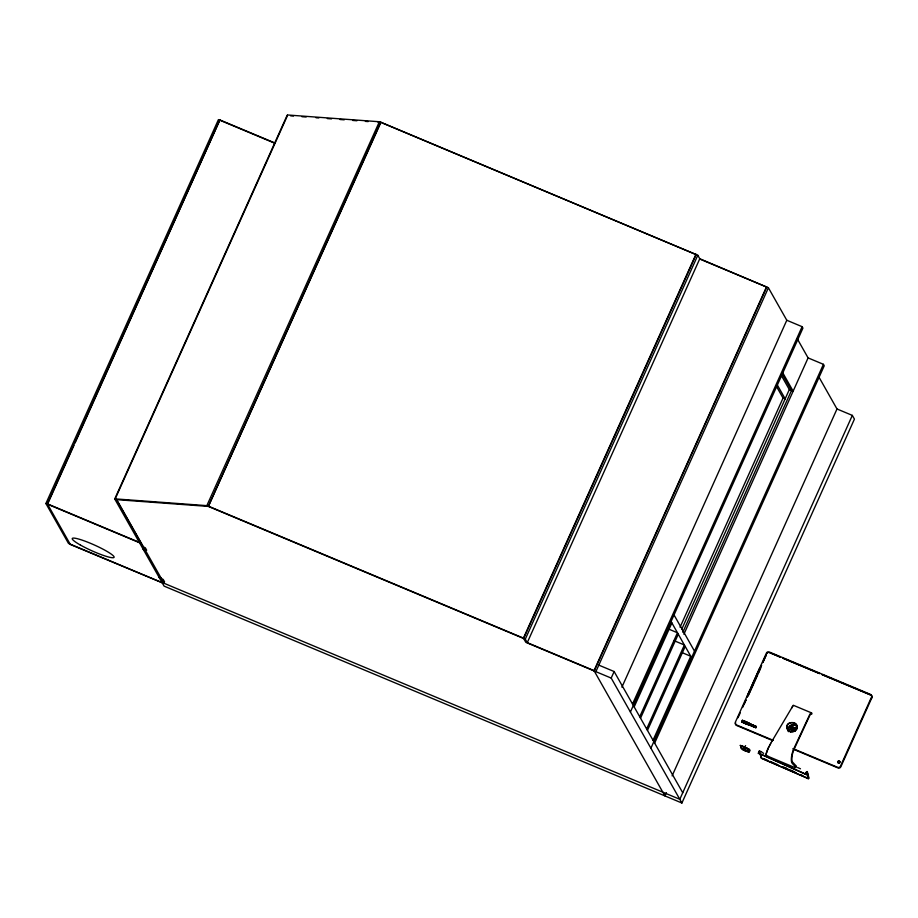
<?xml version="1.0" encoding="UTF-8"?>
<svg xmlns="http://www.w3.org/2000/svg" width="918" height="918" viewBox="0 0 918 918"><rect width="100%" height="100%" fill="white"/><g stroke="black" fill="none" stroke-linecap="round" stroke-linejoin="round"><path stroke-width="1.38" d="M786.898 727.664C786.565 722.856 793.611 720.664 796.342 724.463M765.75 754.665L767.666 749.295M766.3 753.552L768.148 748.354M759.175 751.842L759.163 751.681M806.222 773.874L806.153 774.528L807.45 771.545M806.555 771.636L805.327 773.966L805.866 773.346M747.401 751.498C754.412 750.086 741.124 745.542 740.149 745.416A43.1 7.849 -67.3 0 1 741.021 746.827L743.029 749.581L746.036 751.188L748.904 752.049L750.098 750.637A43.1 7.849 -67.3 0 0 749.226 749.214L740.493 745.496L741.274 746.655M758.452 752.668L758.245 753.552M839.947 762.227L839.454 762.95M806.234 773.644L806.727 772.44M745.416 749.34L743.729 748.468L745.416 749.34L743.855 748.686L744.016 747.963L744.957 748.308M745.703 721.617L744.888 723.361L745.703 723.705L746.403 721.915L745.657 721.732M747.229 722.259L746.472 723.946L747.286 724.291L748.044 722.604L747.229 722.259L746.529 724.05L747.436 724.554M748.296 724.853L748.939 723.12L750.086 723.705L749.363 725.3L748.273 724.807L748.939 723.12M750.006 723.568L749.363 725.3M750.913 725.702L750.19 725.369L750.683 724.095C752.53 724.164 749.845 727.263 751.383 724.382M752.14 726.218L751.417 725.886L751.922 724.612C753.758 724.681 751.073 727.779 752.611 724.899M752.657 726.402L753.15 725.128L753.908 725.541L753.38 726.735L752.68 726.448L753.15 725.128M753.839 725.415L753.38 726.735M754.607 727.251L753.885 726.918L754.378 725.645C756.225 725.713 753.54 728.812 755.078 725.931M755.112 727.435L755.617 726.161L756.306 726.448L755.835 727.767L755.112 727.435L755.686 726.287L756.375 726.574L755.835 727.767M759.255 752.152L759.507 750.672M742.857 721.009L742.869 721.284A9.203 1.675 -67.3 0 0 742.593 721.95L741.595 721.973L742.352 720.286L743.27 720.802M744.154 723.177L744.773 721.238L743.695 721.582A8.136 1.48 -67.3 0 0 743.408 722.271A6.793 1.239 -67.3 0 0 743.247 722.673L744.062 723.017L744.475 721.95A7.367 1.343 -67.3 0 1 744.773 721.238L743.66 721.651A8.48 1.549 -67.3 0 1 743.878 721.135L744.234 721.032A13.495 1.859 24.2 0 1 744.773 721.238L744.911 721.491M162.096 582.632L68.494 543.433L45.9 503.512L218.427 119.615L273.931 142.864M159.388 577.847L163.209 579.442L164.574 581.84L162.383 580.922L163.806 583.446L70.342 544.477L47.334 503.833L219.872 119.937L275.044 143.047M47.541 504.2L73.945 445.437M75.127 442.82L219.872 119.937M818.741 376.713L836.998 408.98L852.329 415.395L854.428 419.113L681.902 803.009L164.07 586.109L114.739 498.956L287.265 115.06M666.399 792.636L664.93 795.906L594.026 670.622L527.253 642.646L525.28 639.169L208.34 506.415L116.712 499.656L115.198 498.887L287.736 114.991L379.363 121.75L697.806 255.273L699.78 258.75L766.76 287.082L594.233 670.978M115.198 498.887L206.837 505.646L379.363 121.75M380.281 123.827L208.34 506.415L380.672 122.163L696.165 254.584L523.639 638.48M681.902 803.009L611.204 678.081L525.807 642.313L523.432 638.125L695.97 254.229M525.28 639.169L697.806 255.273M527.253 642.646L699.78 258.75M594.026 670.622L766.564 286.726M595.874 671.666L768.4 287.77L699.654 258.979M611.204 678.081L614.142 671.54L598.811 665.125M621.899 687.169L786.795 320.256L768.4 287.77M632.525 704.037L802.114 326.682L786.795 320.256M630.402 712.012L802.929 328.116L802.114 326.682M634.154 706.906L671.896 622.932M639.72 716.74L677.461 632.766L668.522 629.014M680.066 627.224L783.054 398.068L776.215 385.996M640.534 718.174L678.276 634.2M681.672 629.438L789.319 389.565L781.115 375.083M682.831 632.284L791.5 390.483L781.941 373.58M683.887 634.281L808.092 357.905L797.168 338.593M646.639 728.972L684.38 644.987L674.168 640.707M647.454 730.407L685.195 646.433M653.019 740.241L690.761 656.267L681.822 652.514M650.896 748.216L823.423 364.32L808.092 357.905M654.649 743.121L824.238 365.766L823.423 364.32M672.102 775.882L836.998 408.98M852.329 415.395L679.79 799.291L163.599 583.091M759.817 667.868L750.626 688.477L751.452 688.81L760.643 668.212L759.852 667.937M737.992 717.738L740.333 712.689M742.593 707.503L746.047 699.814L744.36 703.716M747.206 697.244L756.994 675.464M758.142 672.905L761.596 665.217L758.188 672.963M766.209 654.959L762.755 662.647L766.243 655.027M748.973 693.469L750.695 689.625M751.842 687.066L753.001 684.495M754.722 680.651L757.029 675.533M743.339 722.833L743.959 720.894L744.773 721.238M743.947 722.764L744.601 721.307M745.003 723.189L745.588 721.582M745.795 723.866L746.403 721.915M746.644 723.877L747.298 722.42M747.229 724.13L747.883 722.673M747.286 724.291L748.044 722.604M750.213 725.415L750.683 724.095M751.452 725.931L751.922 724.612M753.908 726.964L754.378 725.645M790.065 729.259L791.305 726.31L792.177 726.746L790.891 729.603L790.065 729.259L790.891 729.603M790.329 732.162L790.696 731.348M791.66 729.867L792.945 726.999L793.818 727.435C794.701 730.074 790.524 730.166 792.475 730.212M791.706 729.948L792.945 726.999M793.347 730.636L794.586 727.687L795.458 728.123L794.173 730.98L793.301 730.544L794.173 730.98M794.116 730.889L795.458 728.123M794.988 731.325L796.227 728.376L797.053 728.72M871.882 697.703L840.796 766.874A2.088 2.031 -29.5 0 1 838.054 767.964L793.324 749.226M742.869 721.284L742.41 722.317L741.652 721.961A8.182 1.492 -67.3 0 1 741.962 721.261M758.681 751.945L759.071 751.176M806.383 773.071L807.06 772.726M806.945 773.461L807.392 772.692M767.769 748.996L768.699 747.309M806.979 772.864L807.117 771.751M768.389 747.814L769.295 746.162M769.066 746.529L770.627 743.706M769.8 745.164L771.327 742.341M771.304 742.444L772.095 740.952M771.992 741.205L772.841 739.61M791.741 707.916L793.278 705.254L811.455 712.861M791.947 707.56L792.716 706.286M772.681 739.977L791.947 707.48M806.761 773.736L806.234 774.356L758.738 753.116M749.042 751.831C742.272 741.205 734.377 749.122 749.077 751.785M795.952 730.189C802.332 721.823 783.961 719.092 787.174 728.858M759.645 753.506L760.54 751.28M806.153 774.528L758.589 753.322M807.232 771.682L808.999 778.097L808.184 778.005M808.253 778.475L807.656 778.498M808.184 778.625L806.406 772.44M742.937 721.135L741.79 721.846L742.352 722.145L743.167 720.63L742.375 720.32M839.798 761.768C838.168 759.358 836.768 764.028 839.488 762.973M794.942 731.038C792.268 732.805 788.149 731.749 787.036 728.617M742.57 721.996L743.683 721.617L741.951 722.145M745.37 745.668L745.611 745.703M290.65 115.863L293.473 116.081M301.93 116.701L306.153 117.011M316.021 117.745L318.844 117.952M327.301 118.571L331.536 118.881M339.993 119.512L344.216 119.822M352.673 120.442L356.907 120.751M365.364 121.383L368.187 121.589M378.055 122.312L380.672 122.163M797.616 767.528L800.462 768.791M807.955 778.441L761.951 758.371M789.319 389.565L793.141 391.171L782.905 373.064M783.054 398.068L785.246 398.986L777.041 384.493M780.059 656.99L769.525 652.583L780.093 657.058M819.522 673.525L782.687 658.091L819.556 673.594M822.161 674.627L870.838 695.018M822.195 674.696L870.872 695.087A2.088 2.031 -29.5 0 1 871.916 697.772M742.559 720.504L743.006 720.687M749.019 723.258L750.086 723.705M750.752 724.222L751.452 724.509M751.991 724.738L752.68 725.025M753.219 725.254L753.908 725.541M754.447 725.771L755.147 726.058M743.201 722.581L744.016 722.925M745.645 723.602L744.98 723.522M773.231 740.333L736.385 724.899A2.088 2.031 -29.5 0 1 735.341 722.214L766.427 653.054A2.088 2.031 -29.5 0 1 769.169 651.952L870.482 694.387A2.088 2.031 -29.5 0 1 871.526 697.072L840.44 766.243A2.088 2.031 -29.5 0 1 837.698 767.333L792.968 748.595M772.267 740.413L736.741 725.53A2.088 2.031 -29.5 0 1 735.697 722.845M208.134 506.059L523.432 638.125M114.739 498.956L116.379 499.644L143.116 546.876L145.308 547.794L146.662 550.192L142.829 548.585M47.334 503.833L139.295 542.354M45.9 503.512L139.502 542.71M143.231 549.308L145.296 550.169M158.975 577.124L161.029 577.984M760.942 751.486L763.604 753.368M782.882 766.748L786.68 768.412M789.216 769.514L793.026 771.177M763.558 758.52L767.482 760.242M770.099 761.378L777.948 764.809M784.488 767.666L788.413 769.376M791.029 770.523L796.273 772.807M800.198 774.517L802.814 775.664M761.71 758.44L808.62 778.728L807.347 772.497M745.99 750.958L743.316 749.478M206.837 505.646L208.34 506.415M761.642 758.211L760.574 754.493M761.504 758.314L760.104 754.183M807.771 774.54L807.415 773.702M787.633 729.707C790.662 734.021 798.729 730.51 796.813 725.3M797.042 726.425C793.76 721.732 785.854 726.425 788.344 731.669M761.297 758.153L760.506 754.63M674.03 614.945L694.513 651.16M671.081 621.497L691.575 657.701M614.142 671.54L682.74 792.75M116.712 499.656L164.024 583.263M839.867 762.032L839.878 761.63A1.216 1.193 43.5 0 0 838.352 760.93L837.618 761.814L838.318 763.065A1.205 1.193 43.5 0 0 839.213 763.11M807.679 774.815L807.84 775.538M766.782 653.685A2.088 2.031 -29.5 0 1 767.941 652.572A2.088 2.031 -29.5 0 0 767.287 653.088M788.183 730.648A5.118 4.98 -29.5 0 1 797.363 726.987M765.738 754.665A4.636 0.631 24.2 0 0 770.489 757.373L792.349 766.53A4.636 0.631 24.2 0 0 796.044 767.356L792.314 763.501A10.89 3.603 -73.6 0 1 791.947 754.447A10.534 3.477 -73.6 0 1 793.955 748.445L809.584 714.858A4.177 1.388 -73.6 0 1 811.994 713.665L811.455 714.353A2.995 0.987 -73.6 0 0 809.963 715.088L793.634 750.27A9.593 3.167 -73.6 0 0 792.372 761.883L796.308 766.117A4.544 0.62 24.2 0 1 795.447 766.381M750.109 689.487L747.459 695.523L748.25 695.798L750.924 689.831L750.144 689.556M80.279 544.971A22.939 3.156 24.2 0 0 113.924 557.501A22.939 3.156 24.2 0 0 85.294 541.253A22.939 3.156 24.2 0 0 80.279 544.971"/></g></svg>
